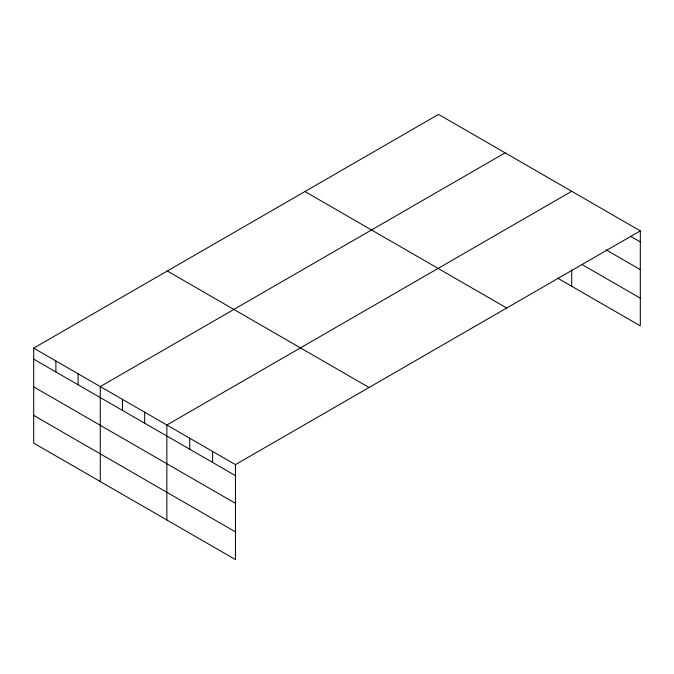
<?xml version="1.0" encoding="UTF-8"?>
<svg xmlns="http://www.w3.org/2000/svg" width="674" height="674" viewBox="0 0 674 674"><rect width="100%" height="100%" fill="white"/><g stroke="black" fill="none" stroke-linecap="round" stroke-linejoin="round"><path stroke-width="1.01" d="M557.499 278.059L640.3 325.862L640.3 230.887L438.538 114.403L33.7 348.138L33.7 443.113L235.462 559.597L235.462 464.622L33.7 348.138M505.121 152.838L100.283 386.573L100.283 481.556M571.704 191.281L166.857 425.016L166.857 519.991M235.462 464.622L640.3 230.887M630.628 236.313L640.3 241.899M606.002 249.81L640.3 269.608M582.252 264.646L640.3 298.161M304.943 191.534L506.705 308.018M167.295 270.999L369.057 387.483M33.7 359.149L235.462 475.633M33.7 386.859L235.462 503.343M33.7 415.403L235.462 531.887M571.704 269.844L571.704 286.265M212.596 451.42L212.596 462.431M189.723 438.218L189.723 449.229M144.666 412.202L144.666 423.213M122.474 399.387L122.474 410.399M78.083 373.758L78.083 384.778M55.891 360.944L55.891 371.964"/></g></svg>
